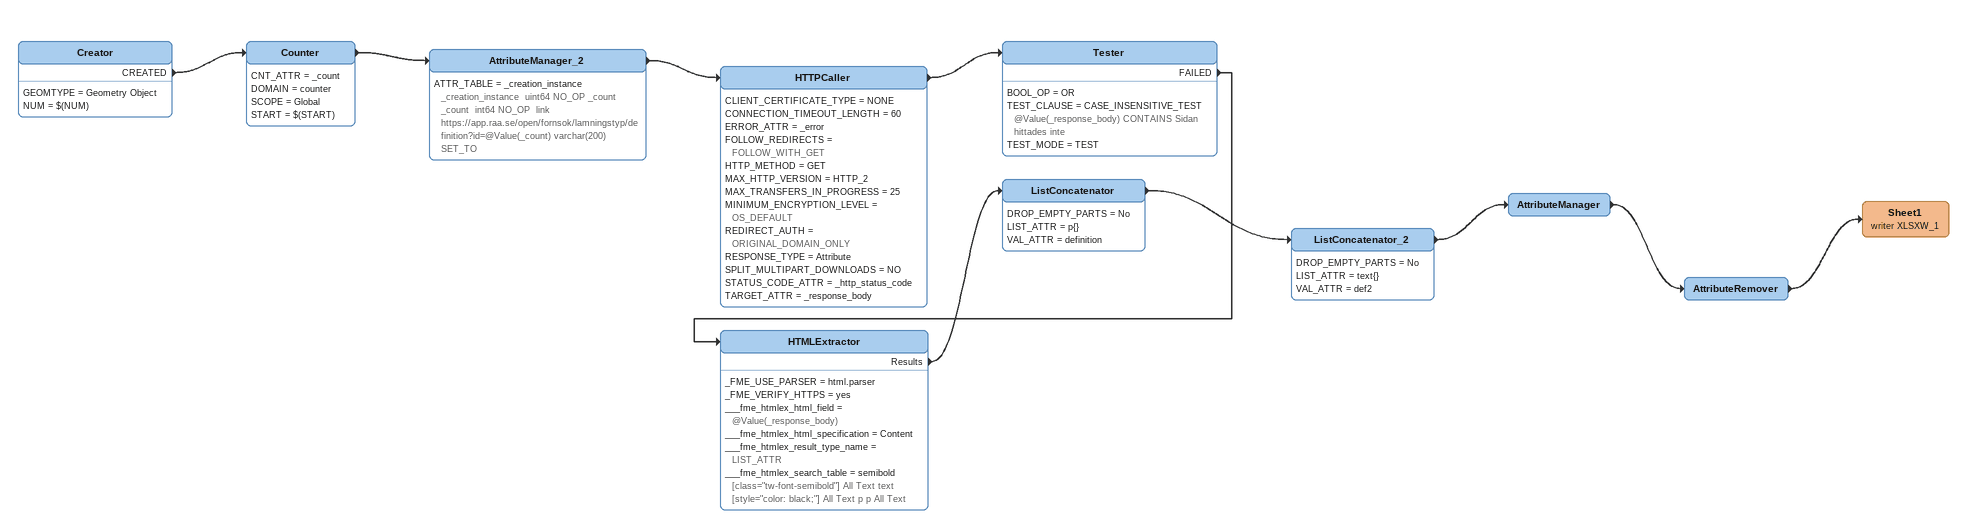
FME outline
Creator
    GEOMTYPE = Geometry Object
    NUM = $(NUM)
    CREATED -> Counter
Counter
    CNT_ATTR = _count
    DOMAIN = counter
    SCOPE = Global
    START = $(START)
    -> AttributeManager_2
AttributeManager_2
    ATTR_TABLE = _creation_instance _creation_instance  uint64 NO_OP _count _count  int64 NO_OP  link https://app.raa.se/open/fornsok/lamningstyp/definition?id=@Value(_count) varchar(200) SET_TO
    -> HTTPCaller
HTTPCaller
    CLIENT_CERTIFICATE_TYPE = NONE
    CONNECTION_TIMEOUT_LENGTH = 60
    ERROR_ATTR = _error
    FOLLOW_REDIRECTS = FOLLOW_WITH_GET
    HTTP_METHOD = GET
    MAX_HTTP_VERSION = HTTP_2
    MAX_TRANSFERS_IN_PROGRESS = 25
    MINIMUM_ENCRYPTION_LEVEL = OS_DEFAULT
    REDIRECT_AUTH = ORIGINAL_DOMAIN_ONLY
    RESPONSE_TYPE = Attribute
    SPLIT_MULTIPART_DOWNLOADS = NO
    STATUS_CODE_ATTR = _http_status_code
    TARGET_ATTR = _response_body
    -> Tester
Tester
    BOOL_OP = OR
    TEST_CLAUSE = CASE_INSENSITIVE_TEST @Value(_response_body) CONTAINS Sidan hittades inte
    TEST_MODE = TEST
    FAILED -> HTMLExtractor
HTMLExtractor
    _FME_USE_PARSER = html.parser
    _FME_VERIFY_HTTPS = yes
    ___fme_htmlex_html_field = @Value(_response_body)
    ___fme_htmlex_html_specification = Content
    ___fme_htmlex_result_type_name = LIST_ATTR
    ___fme_htmlex_search_table = semibold [class="tw-font-semibold"] All Text text [style="color: black;"] All Text p p All Text
    Results -> ListConcatenator
ListConcatenator
    DROP_EMPTY_PARTS = No
    LIST_ATTR = p{}
    VAL_ATTR = definition
    -> ListConcatenator_2
ListConcatenator_2
    DROP_EMPTY_PARTS = No
    LIST_ATTR = text{}
    VAL_ATTR = def2
    -> AttributeManager
AttributeManager
    -> AttributeRemover
AttributeRemover
    -> Sheet1 (writer XLSXW_1)
Sheet1 (writer XLSXW_1)
